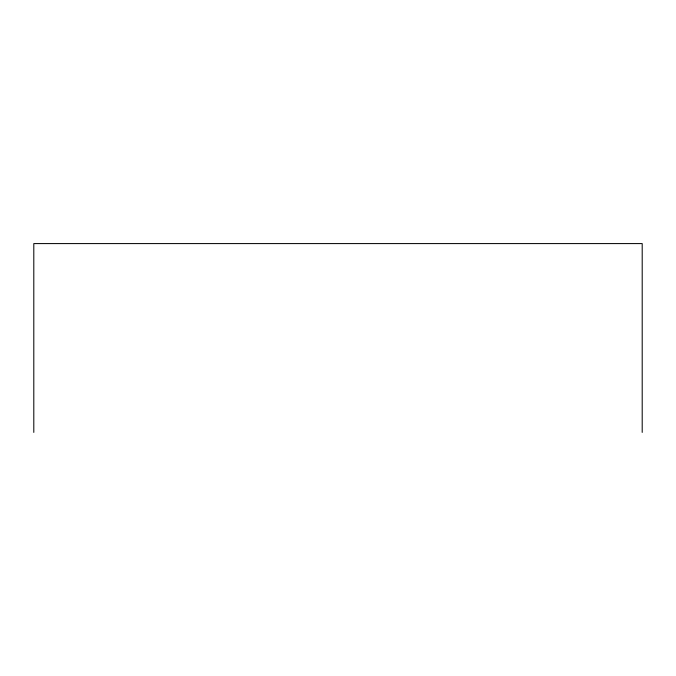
<?xml version="1.0" encoding="UTF-8"?>
<svg xmlns="http://www.w3.org/2000/svg" width="676" height="676" viewBox="0 0 676 676"><rect width="100%" height="100%" fill="white"/><g stroke="black" fill="none" stroke-linecap="round" stroke-linejoin="round"><path stroke-width="1.01" d="M642.2 432.412L642.2 243.588L33.8 243.588L33.8 432.412"/></g></svg>
